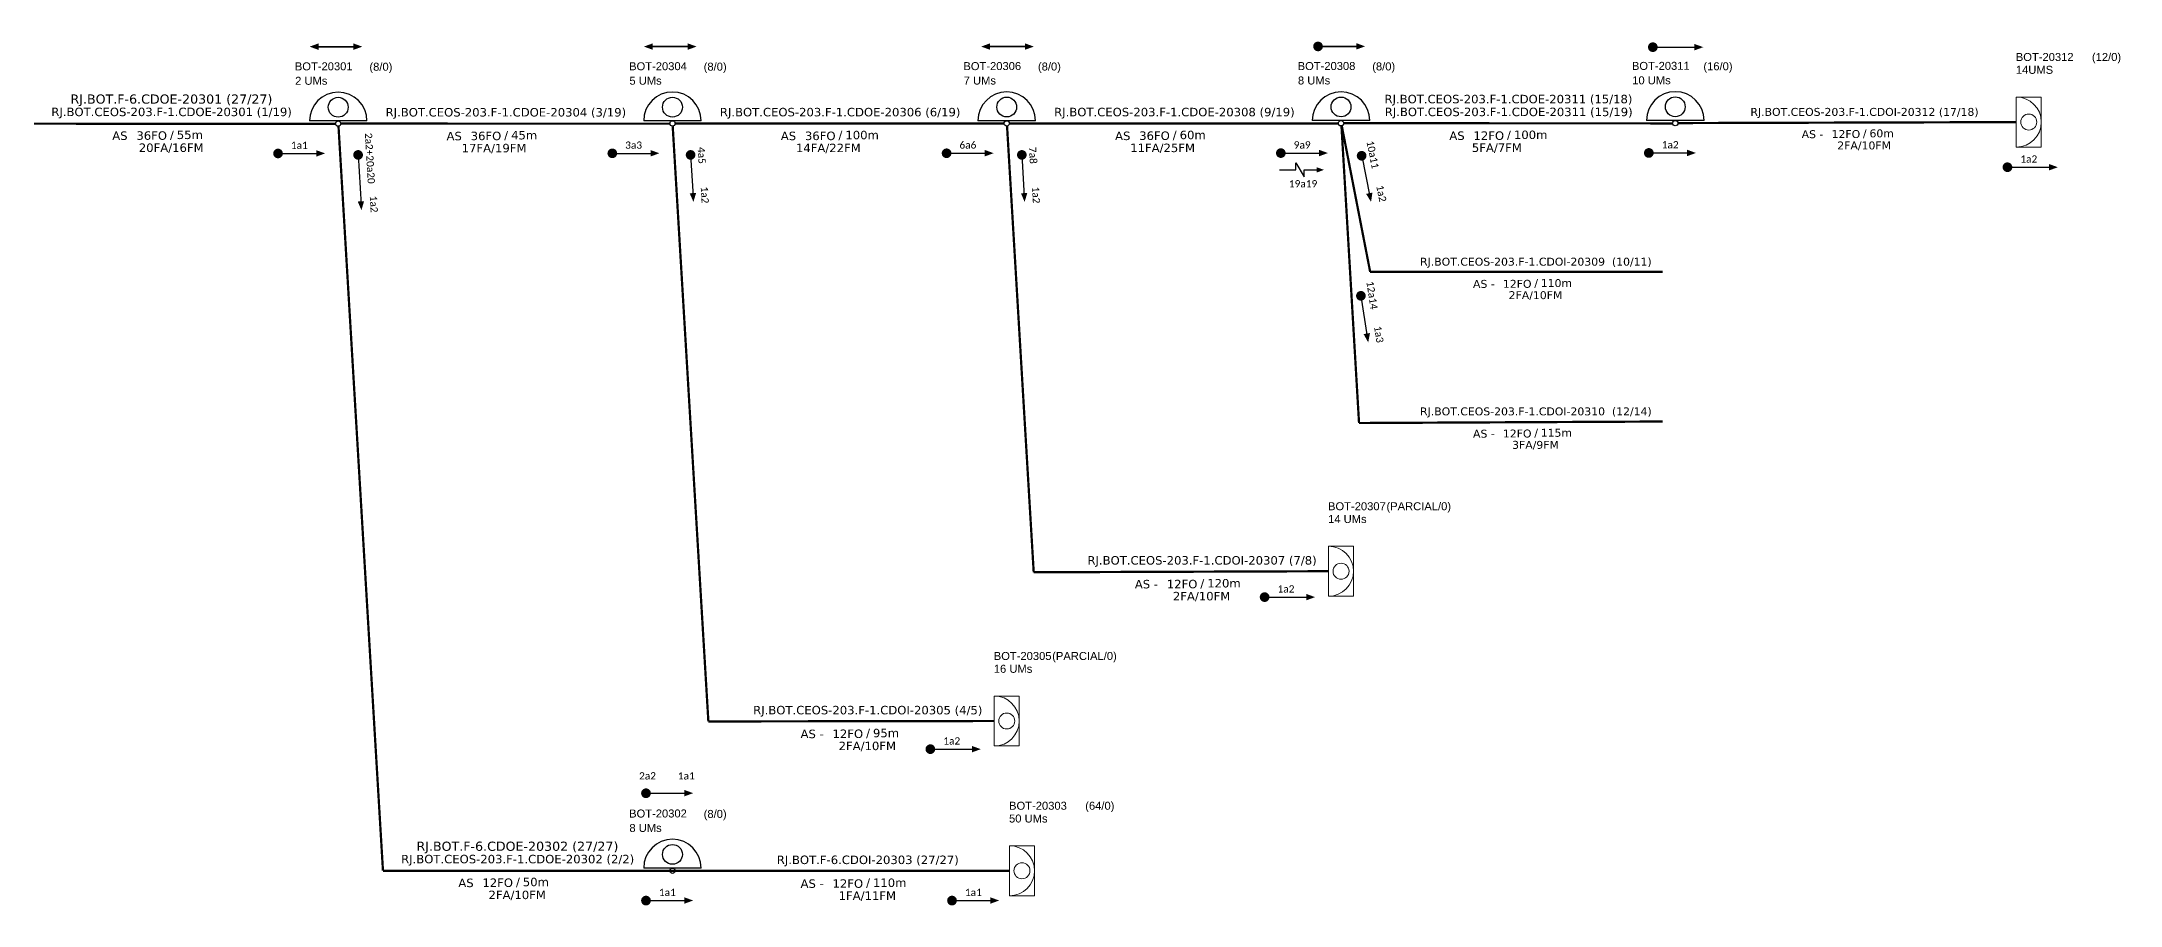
# Model space of a CAD drawing. Header units: metres. Extents: x -414 to 427, y -199 to 395.
# Drawn here: x -90.9 to 185.8, y -16.7 to 98.4 of the extents above; entities that cross this region are included whole.
import ezdxf
from ezdxf.enums import TextEntityAlignment as Align

# ---------------------------------------------------------------- set-up
doc = ezdxf.new("R2010")
doc.units = ezdxf.units.M
for name, color, linetype, lineweight in [("20.0-LEGENDA DOS CDO'S", 1, 'Continuous', 0), ('20.1-CDO_INTERIOR', 1, 'Continuous', 0), ('20.2-CDO_POSTE', 1, 'Continuous', 5), ('40.1-ETIQUETAS', 1, 'Continuous', 20)]:
    doc.layers.add(name, color=color, linetype=linetype, lineweight=lineweight)
for name, color, linetype in [('CAP a instalar', 1, 'FENCELINE1'), ('CD a instalar', 1, 'Continuous'), ('SETA', 7, 'Continuous'), ('texto', 7, 'Continuous')]:
    doc.layers.add(name, color=color, linetype=linetype)
doc.styles.add('ARIAL', font='arial.ttf')
doc.styles.add('siredit', font='verdana.ttf')
doc.styles.get("Standard").update_dxf_attribs({"font": 'arial.ttf'})
doc.linetypes.add('FENCELINE1', pattern='A,0.25,-0.1,[133,ltypeshp.shx,S=0.1,R=0,X=-0.1,Y=0],-0.1,1', length=1.45)

# ---------------------------------------------------------------- blocks, each defined once
blk = doc.blocks.new('CDOI_INT')
at = {"layer": '20.1-CDO_INTERIOR', "color": 0, "lineweight": 18}
blk.add_lwpolyline([(4.25, -4.25), (4.25, 4.25), (0, 4.25), (0, -4.25)], close=True, dxfattribs=at)
blk.add_circle((2.12, 0), 1.36, dxfattribs=at)
blk.add_arc((0, 0), 4.25, 270, 90, dxfattribs=at)
at = {"layer": "20.0-LEGENDA DOS CDO'S", "color": 0, "style": 'ARIAL'}
for tag, p in [('CDO_N', (-0.08, 10.38)), ('SPLITER_1', (21.18, 10.38)), ('SAP', (-0.08, 6.23)), ('SURVEY', (-0.08, 8.2)), ('SPLITER_2', (21.19, 8.68)), ('1:XX', (5.94, -2.22)), ('UMS', (5.94, -4.24))]:
    blk.add_attdef(tag, p, '', height=1.36, dxfattribs=at)
blk.add_attdef('FIBRAS_UTILIZADAS', text='', height=1.36, dxfattribs=at).set_placement((15.34, 10.38), align=Align.CENTER)
blk = doc.blocks.new('SETA1')
at = {"const_width": 1.1}
blk.add_lwpolyline([(-5.28, 0, 1), (-4.18, 0, 1)], format="xyb", close=True, dxfattribs=at)
at = {"layer": 'SETA'}
blk.add_lwpolyline([(-4.73, 0), (4.73, 0)], dxfattribs=at)
blk.add_solid([(4.73, 0.73), (6.74, 0), (4.73, -0.73)], dxfattribs=at)
blk = doc.blocks.new('ETIQUETA_RS5F')
at = {"layer": '40.1-ETIQUETAS', "color": 0, "style": 'siredit'}
blk.add_text('/', height=1.5, dxfattribs=at).set_placement((1.58, -1.95), align=Align.MIDDLE_RIGHT)
for tag, p in [('ETIQUETA_R_PRIMARIA', (1.21, 4.1)), ('ETIQUETA_R_SECUNDARIA', (1.21, 2.1)), ('F_ATIVAS/F_MORTAS', (1.14, -4.24))]:
    blk.add_attdef(tag, text='', height=1.5, dxfattribs=at).set_placement(p, align=Align.MIDDLE_CENTER)
for tag, p in [('TIPO_CABO', (-6.58, -2.12)), ('CAP_CABO', (0.4, -2.09))]:
    blk.add_attdef(tag, text='', height=1.5, dxfattribs=at).set_placement(p, align=Align.MIDDLE_RIGHT)
blk.add_attdef('METROS', text='', height=1.5, dxfattribs=at).set_placement((2.14, -1.95), align=Align.MIDDLE_LEFT)
for tag, p in [('FUSÃO_1', (0.85, -8.39)), ('FUSÃO_2', (0.85, -10.6)), ('FUSÃO_3', (0.85, -12.93)), ('FUSÃO_4', (0.85, -15.14)), ('FUSÃO_5', (0.85, -17.16))]:
    blk.add_attdef(tag, text='', height=1.5, dxfattribs=at).set_placement(p, align=Align.CENTER)
blk = doc.blocks.new('CDOE-TEXTO PADRÃO')
at = {"layer": "20.0-LEGENDA DOS CDO'S", "color": 0, "style": 'ARIAL'}
for tag, p in [('CDO_N', (0.49, 7.39)), ('CORDOALHA', (0.5, 4.33)), ('SAP', (0.51, 1.67)), ('SPLITER_1', (0.59, -0.91)), ('SPLITER_2', (0.6, -3.55)), ('(XX-XX_F)S', (0.54, -8.29)), ('(XX-XX_L)S', (0.55, -10.83)), ('UMS', (0.55, -13.15))]:
    blk.add_attdef(tag, p, '', height=1.7, rotation=0.118, dxfattribs=at)
blk.add_attdef('FIBRAS_UTILIZADAS', text='', height=1.7, rotation=0.118, dxfattribs=at).set_placement((19.77, 7.43), align=Align.CENTER)

msp = doc.modelspace()

# ---------------------------------------------------------------- linework, layer by layer
at = {"color": 7}
for p, q in [((-47.6, 87.83), (-55.26, 87.83)), ((-3.1, 87.84), (-10.76, 87.84)), ((41.4, 87.86), (33.74, 87.86)), ((85.91, 87.87), (78.24, 87.87)), ((-3.1, -11.69), (-10.76, -11.69))]:
    msp.add_line(p, q, dxfattribs=at)
at = {"color": 5}
msp.add_line((130.41, 87.89), (122.74, 87.89), dxfattribs=at)
at = {"const_width": 0.644}
for points in [[(78.69, 97.75, 1), (79.33, 97.75, 1)], [(-59.76, 83.49, 1), (-59.12, 83.49, 1)], [(-48.8, 83.62, 1), (-48.76, 82.98, 1)], [(-15.26, 83.51, 1), (-14.62, 83.51, 1)], [(-4.53, 83.62, 1), (-4.5, 82.98, 1)], [(29.24, 83.52, 1), (29.88, 83.52, 1)], [(39.56, 83.62, 1), (39.6, 82.98, 1)], [(73.74, 83.54, 1), (74.38, 83.54, 1)], [(84.75, 83.5, 1), (84.88, 82.87, 1)], [(122.72, 83.56, 1), (123.37, 83.56, 1)], [(84.67, 64.85, 1), (84.77, 64.21, 1)], [(-10.78, -1.72, 1), (-10.13, -1.72, 1)]]:
    msp.add_lwpolyline(points, format="xyb", close=True, dxfattribs=at)
at = {"color": 1}
msp.add_lwpolyline([(76.04, 81.31), (76.04, 82.24), (77.15, 80.38), (77.16, 81.31)], dxfattribs=at)
at = {"color": 7, "const_width": 0.644}
for points in [[(-10.78, -16.02, 1), (-10.13, -16.02, 1)], [(29.96, -16.02, 1), (30.61, -16.02, 1)]]:
    msp.add_lwpolyline(points, format="xyb", close=True, dxfattribs=at)
at = {"color": 7}
for centre, radius in [((-51.43, 89.65), 1.32), ((-6.93, 89.66), 1.32), ((37.57, 89.68), 1.32), ((82.07, 89.69), 1.32), ((-51.43, 87.47), 0.355), ((-6.93, 87.49), 0.355), ((37.57, 87.5), 0.355), ((82.07, 87.52), 0.355), ((-6.93, -9.87), 1.32), ((-6.93, -12.04), 0.355)]:
    msp.add_circle(centre, radius, dxfattribs=at)
at = {"color": 5}
for centre, radius in [((126.57, 89.71), 1.32), ((126.57, 87.53), 0.355)]:
    msp.add_circle(centre, radius, dxfattribs=at)
at = {"color": 7}
for centre in [(-51.43, 87.83), (-6.93, 87.84), (37.57, 87.86), (82.07, 87.87), (-6.93, -11.69)]:
    msp.add_arc(centre, 3.83, 0, 180, dxfattribs=at)
at = {"color": 5}
msp.add_arc((126.57, 87.89), 3.83, 0, 180, dxfattribs=at)
at = {"layer": 'CAP a instalar', "color": 7, "linetype": 'FENCELINE1', "ltscale": 5, "const_width": 0.301}
for points in [[(-92.52, 87.46), (-51.78, 87.44)], [(-51.39, 87.12), (-45.47, -12.04)], [(-51.07, 87.47), (-7.28, 87.46)], [(-6.57, 87.49), (37.22, 87.47)], [(37.93, 87.5), (81.72, 87.49)], [(82.43, 87.52), (126.22, 87.5)], [(37.94, -12.04), (-45.47, -12.04)]]:
    msp.add_lwpolyline(points, dxfattribs=at)
at = {"layer": 'CD a instalar', "color": 8, "linetype": 'FENCELINE1', "ltscale": 5, "const_width": 0.301}
for points in [[(-6.9, 87.13), (-2.15, 7.84)], [(37.61, 87.15), (41.16, 27.71)], [(82.13, 87.17), (84.47, 47.59)], [(82.17, 87.18), (85.95, 67.73)], [(124.91, 67.73), (85.95, 67.73)], [(124.91, 47.79), (84.47, 47.59)], [(80.41, 27.85), (41.16, 27.71)], [(35.91, 7.9), (-2.15, 7.84)]]:
    msp.add_lwpolyline(points, dxfattribs=at)
at = {"layer": 'CD a instalar', "color": 1, "linetype": 'FENCELINE1', "ltscale": 5, "const_width": 0.301}
msp.add_lwpolyline([(126.93, 87.54), (171.97, 87.67)], dxfattribs=at)
at = {"layer": 'SETA'}
for points in [[(-54.49, 97.71), (-48.95, 97.71)], [(-48.95, 97.71), (-54.49, 97.71)], [(-9.99, 97.72), (-4.45, 97.72)], [(-4.45, 97.72), (-9.99, 97.72)], [(34.91, 97.72), (40.44, 97.72)], [(40.44, 97.72), (34.91, 97.72)], [(79.01, 97.75), (84.55, 97.75)], [(84.55, 97.75), (79.01, 97.75)], [(79.01, 97.75), (84.55, 97.75)], [(-59.44, 83.49), (-53.9, 83.49)], [(-48.78, 83.3), (-48.39, 76.67)], [(-14.94, 83.51), (-9.4, 83.51)], [(-4.51, 83.3), (-4.19, 77.77)], [(29.56, 83.52), (35.1, 83.52)], [(39.58, 83.3), (39.9, 77.77)], [(74.06, 83.54), (79.6, 83.54)], [(84.82, 83.19), (85.91, 77.76)], [(123.05, 83.56), (128.58, 83.56)], [(84.72, 64.53), (85.57, 59.06)], [(-10.46, -1.72), (-4.92, -1.72)]]:
    msp.add_lwpolyline(points, dxfattribs=at)
at = {"layer": 'SETA', "color": 1}
for points in [[(73.86, 81.31), (76.04, 81.31)], [(77.16, 81.31), (78.83, 81.31)]]:
    msp.add_lwpolyline(points, dxfattribs=at)
at = {"layer": 'SETA', "color": 7}
for points in [[(-10.46, -16.02), (-4.92, -16.02)], [(30.29, -16.02), (35.82, -16.02)]]:
    msp.add_lwpolyline(points, dxfattribs=at)
at = {"layer": 'SETA'}
for points in [[(-54.05, 98.15), (-55.23, 97.72), (-54.05, 97.29)], [(-49.4, 98.15), (-48.22, 97.72), (-49.4, 97.29)], [(-9.55, 98.16), (-10.73, 97.73), (-9.55, 97.3)], [(-4.9, 98.16), (-3.72, 97.73), (-4.9, 97.3)], [(35.35, 98.16), (34.17, 97.73), (35.35, 97.3)], [(40, 98.16), (41.18, 97.73), (40, 97.3)], [(84.1, 98.19), (85.28, 97.76), (84.1, 97.33)], [(84.1, 98.19), (85.28, 97.76), (84.1, 97.33)], [(-54.35, 83.93), (-53.17, 83.5), (-54.35, 83.07)], [(-9.85, 83.95), (-8.67, 83.52), (-9.85, 83.09)], [(34.65, 83.96), (35.83, 83.53), (34.65, 83.1)], [(79.15, 83.98), (80.33, 83.55), (79.15, 83.12)], [(128.14, 83.99), (129.32, 83.56), (128.14, 83.13)], [(-3.78, 78.24), (-4.14, 77.04), (-4.64, 78.19)], [(40.31, 78.24), (39.95, 77.04), (39.46, 78.19)], [(86.25, 78.28), (86.07, 77.04), (85.41, 78.11)], [(-47.98, 77.14), (-48.34, 75.94), (-48.83, 77.09)], [(85.93, 59.57), (85.69, 58.33), (85.08, 59.43)], [(-5.36, -1.28), (-4.18, -1.71), (-5.36, -2.14)]]:
    msp.add_solid(points, dxfattribs=at)
at = {"layer": 'SETA', "color": 1}
msp.add_solid([(78.83, 81.66), (79.8, 81.31), (78.83, 80.95)], dxfattribs=at)
at = {"layer": 'SETA', "color": 7}
for points in [[(-5.36, -15.58), (-4.18, -16.01), (-5.36, -16.44)], [(35.38, -15.58), (36.56, -16.01), (35.38, -16.44)]]:
    msp.add_solid(points, dxfattribs=at)

# ---------------------------------------------------------------- block references
at = {"layer": '20.2-CDO_POSTE', "color": 7}
ref = msp.add_blockref('CDOE-TEXTO PADRÃO', (-52.63, 87.43), dxfattribs=dict(at, xscale=0.6261662898430826, yscale=0.6261662898430826, zscale=0.6261662898430826))
ref.add_attrib('CDO_N', 'BOT-20301', (-57.2, 94.56), dxfattribs={"layer": "20.0-LEGENDA DOS CDO'S", "color": 0, "height": 1.064, "rotation": 0.118, "style": 'ARIAL'})
ref.add_attrib('CORDOALHA', '2 UMs', (-57.16, 92.64), dxfattribs={"layer": '20.1-CDO_INTERIOR', "color": 0, "height": 1.064, "rotation": 0.118, "style": 'ARIAL'})
ref.add_attrib('FIBRAS_UTILIZADAS', '       (8/0)', dxfattribs={"layer": "20.0-LEGENDA DOS CDO'S", "color": 0, "height": 1.0644, "rotation": 0.118, "style": 'ARIAL'}).set_placement((-47.19, 94.51), align=Align.CENTER)
ref = msp.add_blockref('CDOE-TEXTO PADRÃO', (-8.13, 87.44), dxfattribs=dict(at, xscale=0.6261662898430826, yscale=0.6261662898430826, zscale=0.6261662898430826))
ref.add_attrib('CDO_N', 'BOT-20304', (-12.7, 94.57), dxfattribs={"layer": "20.0-LEGENDA DOS CDO'S", "color": 0, "height": 1.064, "rotation": 0.118, "style": 'ARIAL'})
ref.add_attrib('CORDOALHA', '5 UMs', (-12.66, 92.65), dxfattribs={"layer": '20.1-CDO_INTERIOR', "color": 0, "height": 1.064, "rotation": 0.118, "style": 'ARIAL'})
ref.add_attrib('FIBRAS_UTILIZADAS', '       (8/0)', dxfattribs={"layer": "20.0-LEGENDA DOS CDO'S", "color": 0, "height": 1.0644, "rotation": 0.118, "style": 'ARIAL'}).set_placement((-2.69, 94.52), align=Align.CENTER)
ref = msp.add_blockref('CDOE-TEXTO PADRÃO', (36.37, 87.46), dxfattribs=dict(at, xscale=0.6261662898430826, yscale=0.6261662898430826, zscale=0.6261662898430826))
ref.add_attrib('CDO_N', 'BOT-20306', (31.8, 94.59), dxfattribs={"layer": "20.0-LEGENDA DOS CDO'S", "color": 0, "height": 1.064, "rotation": 0.118, "style": 'ARIAL'})
ref.add_attrib('CORDOALHA', '7 UMs', (31.84, 92.67), dxfattribs={"layer": '20.1-CDO_INTERIOR', "color": 0, "height": 1.064, "rotation": 0.118, "style": 'ARIAL'})
ref.add_attrib('FIBRAS_UTILIZADAS', '       (8/0)', dxfattribs={"layer": "20.0-LEGENDA DOS CDO'S", "color": 0, "height": 1.0644, "rotation": 0.118, "style": 'ARIAL'}).set_placement((41.81, 94.54), align=Align.CENTER)
ref = msp.add_blockref('CDOE-TEXTO PADRÃO', (80.87, 87.48), dxfattribs=dict(at, xscale=0.6261662898430826, yscale=0.6261662898430826, zscale=0.6261662898430826))
ref.add_attrib('CDO_N', 'BOT-20308', (76.3, 94.6), dxfattribs={"layer": "20.0-LEGENDA DOS CDO'S", "color": 0, "height": 1.064, "rotation": 0.118, "style": 'ARIAL'})
ref.add_attrib('CORDOALHA', '8 UMs', (76.34, 92.68), dxfattribs={"layer": '20.1-CDO_INTERIOR', "color": 0, "height": 1.064, "rotation": 0.118, "style": 'ARIAL'})
ref.add_attrib('FIBRAS_UTILIZADAS', '       (8/0)', dxfattribs={"layer": "20.0-LEGENDA DOS CDO'S", "color": 0, "height": 1.0644, "rotation": 0.118, "style": 'ARIAL'}).set_placement((86.31, 94.55), align=Align.CENTER)
at = {"layer": '20.2-CDO_POSTE', "color": 5}
ref = msp.add_blockref('CDOE-TEXTO PADRÃO', (125.37, 87.49), dxfattribs=dict(at, xscale=0.6261662898430826, yscale=0.6261662898430826, zscale=0.6261662898430826))
ref.add_attrib('CDO_N', 'BOT-20311', (120.8, 94.62), dxfattribs={"layer": "20.0-LEGENDA DOS CDO'S", "color": 0, "height": 1.064, "rotation": 0.118, "style": 'ARIAL'})
ref.add_attrib('CORDOALHA', '10 UMs', (120.84, 92.7), dxfattribs={"layer": '20.1-CDO_INTERIOR', "color": 0, "height": 1.064, "rotation": 0.118, "style": 'ARIAL'})
ref.add_attrib('FIBRAS_UTILIZADAS', '       (16/0)', dxfattribs={"layer": "20.0-LEGENDA DOS CDO'S", "color": 0, "height": 1.0644, "rotation": 0.118, "style": 'ARIAL'}).set_placement((130.81, 94.57), align=Align.CENTER)
at = {"layer": '20.2-CDO_POSTE', "color": 7}
ref = msp.add_blockref('CDOE-TEXTO PADRÃO', (-8.13, -12.09), dxfattribs=dict(at, xscale=0.6261662898430826, yscale=0.6261662898430826, zscale=0.6261662898430826))
ref.add_attrib('CDO_N', 'BOT-20302', (-12.7, -4.96), dxfattribs={"layer": "20.0-LEGENDA DOS CDO'S", "color": 0, "height": 1.064, "rotation": 0.118, "style": 'ARIAL'})
ref.add_attrib('CORDOALHA', '8 UMs', (-12.66, -6.88), dxfattribs={"layer": '20.1-CDO_INTERIOR', "color": 0, "height": 1.064, "rotation": 0.118, "style": 'ARIAL'})
ref.add_attrib('FIBRAS_UTILIZADAS', '       (8/0)', dxfattribs={"layer": "20.0-LEGENDA DOS CDO'S", "color": 0, "height": 1.0644, "rotation": 0.118, "style": 'ARIAL'}).set_placement((-2.69, -5.01), align=Align.CENTER)
at = {"layer": '40.1-ETIQUETAS', "color": 1}
ref = msp.add_blockref('CDOI_INT', (171.97, 87.68), dxfattribs=dict(at, xscale=0.7829760089212379, yscale=0.7829760089212379, zscale=0.7829760089212379))
ref.add_attrib('CDO_N', 'BOT-20312', (171.9, 95.81), dxfattribs={"layer": "20.0-LEGENDA DOS CDO'S", "color": 0, "height": 1.065, "style": 'ARIAL'})
ref.add_attrib('FIBRAS_UTILIZADAS', '(12/0)', dxfattribs={"layer": "20.0-LEGENDA DOS CDO'S", "color": 0, "height": 1.065, "style": 'ARIAL'}).set_placement((183.98, 95.81), align=Align.CENTER)
ref.add_attrib('SURVEY', '14UMS', (171.91, 94.1), dxfattribs={"layer": "20.0-LEGENDA DOS CDO'S", "color": 0, "height": 1.065, "style": 'ARIAL'})
at = {"layer": '40.1-ETIQUETAS', "color": 7}
ref = msp.add_blockref('ETIQUETA_RS5F', (-74.49, 87.45), dxfattribs=dict(at, xscale=0.7513761200000003, yscale=0.7513761200000003, zscale=0.7513761200000003))
ref.add_attrib('ETIQUETA_R_PRIMARIA', 'RJ.BOT.F-6.CDOE-20301 (27/27)', dxfattribs={"color": 0, "height": 1.2239, "style": 'siredit'}).set_placement((-73.63, 90.74), align=Align.MIDDLE_CENTER)
ref.add_attrib('ETIQUETA_R_SECUNDARIA', 'RJ.BOT.CEOS-203.F-1.CDOE-20301 (1/19)', dxfattribs={"color": 0, "height": 1.1271, "style": 'siredit'}).set_placement((-73.61, 89.03), align=Align.MIDDLE_CENTER)
ref.add_attrib('TIPO_CABO', 'AS', dxfattribs={"color": 0, "height": 1.127, "style": 'siredit'}).set_placement((-79.47, 85.86), align=Align.MIDDLE_RIGHT)
ref.add_attrib('CAP_CABO', '36FO', dxfattribs={"color": 0, "height": 1.127, "style": 'siredit'}).set_placement((-74.22, 85.88), align=Align.MIDDLE_RIGHT)
ref.add_attrib('METROS', '55m', dxfattribs={"color": 0, "height": 1.127, "style": 'siredit'}).set_placement((-72.91, 85.98), align=Align.MIDDLE_LEFT)
ref.add_attrib('F_ATIVAS/F_MORTAS', '20FA/16FM', dxfattribs={"color": 0, "height": 1.127, "style": 'siredit'}).set_placement((-73.66, 84.26), align=Align.MIDDLE_CENTER)
ref = msp.add_blockref('ETIQUETA_RS5F', (103.5, 87.45), dxfattribs=dict(at, xscale=0.7513995359362068, yscale=0.7513995359362068, zscale=0.7513995359362068))
ref.add_attrib('ETIQUETA_R_PRIMARIA', 'RJ.BOT.CEOS-203.F-1.CDOE-20311 (15/18)', dxfattribs={"color": 0, "height": 1.1271, "style": 'siredit'}).set_placement((104.36, 90.74), align=Align.MIDDLE_CENTER)
ref.add_attrib('ETIQUETA_R_SECUNDARIA', 'RJ.BOT.CEOS-203.F-1.CDOE-20311 (15/19)', dxfattribs={"color": 3, "height": 1.1271, "style": 'siredit'}).set_placement((104.39, 89.03), align=Align.MIDDLE_CENTER)
ref.add_attrib('TIPO_CABO', 'AS', dxfattribs={"color": 0, "height": 1.127, "style": 'siredit'}).set_placement((98.53, 85.86), align=Align.MIDDLE_RIGHT)
ref.add_attrib('CAP_CABO', '12FO', dxfattribs={"color": 0, "height": 1.127, "style": 'siredit'}).set_placement((103.78, 85.87), align=Align.MIDDLE_RIGHT)
ref.add_attrib('METROS', '100m', dxfattribs={"color": 0, "height": 1.127, "style": 'siredit'}).set_placement((105.09, 85.98), align=Align.MIDDLE_LEFT)
ref.add_attrib('F_ATIVAS/F_MORTAS', '5FA/7FM', dxfattribs={"color": 0, "height": 1.127, "style": 'siredit'}).set_placement((102.82, 84.26), align=Align.MIDDLE_CENTER)
ref = msp.add_blockref('ETIQUETA_RS5F', (-30, 87.4), dxfattribs=dict(at, xscale=0.7513995359362068, yscale=0.7513995359362068, zscale=0.7513995359362068))
ref.add_attrib('ETIQUETA_R_SECUNDARIA', 'RJ.BOT.CEOS-203.F-1.CDOE-20304 (3/19)', dxfattribs={"color": 0, "height": 1.1271, "style": 'siredit'}).set_placement((-29.11, 88.98), align=Align.MIDDLE_CENTER)
ref.add_attrib('TIPO_CABO', 'AS', dxfattribs={"color": 0, "height": 1.127, "style": 'siredit'}).set_placement((-34.97, 85.81), align=Align.MIDDLE_RIGHT)
ref.add_attrib('CAP_CABO', '36FO', dxfattribs={"color": 0, "height": 1.127, "style": 'siredit'}).set_placement((-29.72, 85.83), align=Align.MIDDLE_RIGHT)
ref.add_attrib('METROS', '45m', dxfattribs={"color": 0, "height": 1.127, "style": 'siredit'}).set_placement((-28.41, 85.93), align=Align.MIDDLE_LEFT)
ref.add_attrib('F_ATIVAS/F_MORTAS', '17FA/19FM', dxfattribs={"color": 0, "height": 1.127, "style": 'siredit'}).set_placement((-30.68, 84.21), align=Align.MIDDLE_CENTER)
ref = msp.add_blockref('ETIQUETA_RS5F', (14.5, 87.42), dxfattribs=dict(at, xscale=0.7513995359362068, yscale=0.7513995359362068, zscale=0.7513995359362068))
ref.add_attrib('ETIQUETA_R_SECUNDARIA', 'RJ.BOT.CEOS-203.F-1.CDOE-20306 (6/19)', dxfattribs={"color": 0, "height": 1.1271, "style": 'siredit'}).set_placement((15.39, 89), align=Align.MIDDLE_CENTER)
ref.add_attrib('TIPO_CABO', 'AS', dxfattribs={"color": 0, "height": 1.127, "style": 'siredit'}).set_placement((9.53, 85.83), align=Align.MIDDLE_RIGHT)
ref.add_attrib('CAP_CABO', '36FO', dxfattribs={"color": 0, "height": 1.127, "style": 'siredit'}).set_placement((14.78, 85.84), align=Align.MIDDLE_RIGHT)
ref.add_attrib('METROS', '100m', dxfattribs={"color": 0, "height": 1.127, "style": 'siredit'}).set_placement((16.09, 85.95), align=Align.MIDDLE_LEFT)
ref.add_attrib('F_ATIVAS/F_MORTAS', '14FA/22FM', dxfattribs={"color": 0, "height": 1.127, "style": 'siredit'}).set_placement((13.82, 84.23), align=Align.MIDDLE_CENTER)
ref = msp.add_blockref('ETIQUETA_RS5F', (59, 87.43), dxfattribs=dict(at, xscale=0.7513995359362068, yscale=0.7513995359362068, zscale=0.7513995359362068))
ref.add_attrib('ETIQUETA_R_SECUNDARIA', 'RJ.BOT.CEOS-203.F-1.CDOE-20308 (9/19)', dxfattribs={"color": 0, "height": 1.1271, "style": 'siredit'}).set_placement((59.89, 89.01), align=Align.MIDDLE_CENTER)
ref.add_attrib('TIPO_CABO', 'AS', dxfattribs={"color": 0, "height": 1.127, "style": 'siredit'}).set_placement((54.03, 85.84), align=Align.MIDDLE_RIGHT)
ref.add_attrib('CAP_CABO', '36FO', dxfattribs={"color": 0, "height": 1.127, "style": 'siredit'}).set_placement((59.28, 85.86), align=Align.MIDDLE_RIGHT)
ref.add_attrib('METROS', '60m', dxfattribs={"color": 0, "height": 1.127, "style": 'siredit'}).set_placement((60.59, 85.96), align=Align.MIDDLE_LEFT)
ref.add_attrib('F_ATIVAS/F_MORTAS', '11FA/25FM', dxfattribs={"color": 0, "height": 1.127, "style": 'siredit'}).set_placement((58.32, 84.24), align=Align.MIDDLE_CENTER)
at = {"layer": '40.1-ETIQUETAS', "color": 8}
ref = msp.add_blockref('CDOI_INT', (80.41, 27.85), dxfattribs=dict(at, xscale=0.7829760089212379, yscale=0.7829760089212379, zscale=0.7829760089212379))
ref.add_attrib('CDO_N', 'BOT-20307', (80.34, 35.97), dxfattribs={"layer": "20.0-LEGENDA DOS CDO'S", "color": 0, "height": 1.065, "style": 'ARIAL'})
ref.add_attrib('FIBRAS_UTILIZADAS', '(PARCIAL/0)', dxfattribs={"layer": "20.0-LEGENDA DOS CDO'S", "color": 0, "height": 1.0651, "style": 'ARIAL'}).set_placement((92.42, 35.97), align=Align.CENTER)
ref.add_attrib('SURVEY', '14 UMs', (80.35, 34.27), dxfattribs={"layer": "20.0-LEGENDA DOS CDO'S", "color": 0, "height": 1.065, "style": 'ARIAL'})
ref = msp.add_blockref('CDOI_INT', (35.91, 7.9), dxfattribs=dict(at, xscale=0.7829760089212379, yscale=0.7829760089212379, zscale=0.7829760089212379))
ref.add_attrib('CDO_N', 'BOT-20305', (35.84, 16.03), dxfattribs={"layer": "20.0-LEGENDA DOS CDO'S", "color": 0, "height": 1.065, "style": 'ARIAL'})
ref.add_attrib('FIBRAS_UTILIZADAS', '(PARCIAL/0)', dxfattribs={"layer": "20.0-LEGENDA DOS CDO'S", "color": 0, "height": 1.0651, "style": 'ARIAL'}).set_placement((47.92, 16.03), align=Align.CENTER)
ref.add_attrib('SURVEY', '16 UMs', (35.85, 14.32), dxfattribs={"layer": "20.0-LEGENDA DOS CDO'S", "color": 0, "height": 1.065, "style": 'ARIAL'})
at = {"layer": '40.1-ETIQUETAS', "color": 7}
ref = msp.add_blockref('ETIQUETA_RS5F', (-28.43, -12.07), dxfattribs=dict(at, xscale=0.7513761200000003, yscale=0.7513761200000003, zscale=0.7513761200000003))
ref.add_attrib('ETIQUETA_R_PRIMARIA', 'RJ.BOT.F-6.CDOE-20302 (27/27)', dxfattribs={"color": 0, "height": 1.2239, "style": 'siredit'}).set_placement((-27.57, -8.78), align=Align.MIDDLE_CENTER)
ref.add_attrib('ETIQUETA_R_SECUNDARIA', 'RJ.BOT.CEOS-203.F-1.CDOE-20302 (2/2)', dxfattribs={"color": 0, "height": 1.1271, "style": 'siredit'}).set_placement((-27.54, -10.49), align=Align.MIDDLE_CENTER)
ref.add_attrib('TIPO_CABO', 'AS', dxfattribs={"color": 0, "height": 1.127, "style": 'siredit'}).set_placement((-33.4, -13.66), align=Align.MIDDLE_RIGHT)
ref.add_attrib('CAP_CABO', '12FO', dxfattribs={"color": 0, "height": 1.127, "style": 'siredit'}).set_placement((-28.16, -13.64), align=Align.MIDDLE_RIGHT)
ref.add_attrib('METROS', '50m', dxfattribs={"color": 0, "height": 1.127, "style": 'siredit'}).set_placement((-26.85, -13.54), align=Align.MIDDLE_LEFT)
ref.add_attrib('F_ATIVAS/F_MORTAS', '2FA/10FM', dxfattribs={"color": 0, "height": 1.127, "style": 'siredit'}).set_placement((-27.6, -15.26), align=Align.MIDDLE_CENTER)
at = {"layer": 'CAP a instalar', "color": 7, "linetype": 'FENCELINE1', "ltscale": 5}
ref = msp.add_blockref('CDOI_INT', (37.94, -12.04), dxfattribs=dict(at, xscale=0.7829760089212379, yscale=0.7829760089212379, zscale=0.7829760089212379))
ref.add_attrib('CDO_N', 'BOT-20303', (37.88, -3.92), dxfattribs={"layer": "20.0-LEGENDA DOS CDO'S", "color": 0, "height": 1.065, "style": 'ARIAL'})
ref.add_attrib('FIBRAS_UTILIZADAS', '(64/0)', dxfattribs={"layer": "20.0-LEGENDA DOS CDO'S", "color": 0, "height": 1.065, "style": 'ARIAL'}).set_placement((49.96, -3.92), align=Align.CENTER)
ref.add_attrib('SURVEY', '50 UMs', (37.88, -5.62), dxfattribs={"layer": "20.0-LEGENDA DOS CDO'S", "color": 0, "height": 1.065, "style": 'ARIAL'})
at = {"layer": 'CD a instalar', "color": 1}
ref = msp.add_blockref('ETIQUETA_RS5F', (150.93, 87.55), dxfattribs=dict(at, xscale=0.7027680000000001, yscale=0.7027680000000001, zscale=0.7027680000000001))
ref.add_attrib('ETIQUETA_R_SECUNDARIA', 'RJ.BOT.CEOS-203.F-1.CDOI-20312 (17/18)', dxfattribs={"layer": '40.1-ETIQUETAS', "color": 0, "height": 1.0542, "style": 'siredit'}).set_placement((151.76, 89.03), align=Align.MIDDLE_CENTER)
ref.add_attrib('TIPO_CABO', 'AS -', dxfattribs={"layer": '40.1-ETIQUETAS', "color": 0, "height": 1.054, "style": 'siredit'}).set_placement((146.28, 86.06), align=Align.MIDDLE_RIGHT)
ref.add_attrib('CAP_CABO', '12FO', dxfattribs={"layer": '40.1-ETIQUETAS', "color": 0, "height": 1.054, "style": 'siredit'}).set_placement((151.19, 86.08), align=Align.MIDDLE_RIGHT)
ref.add_attrib('METROS', '60m', dxfattribs={"layer": '40.1-ETIQUETAS', "color": 0, "height": 1.054, "style": 'siredit'}).set_placement((152.42, 86.17), align=Align.MIDDLE_LEFT)
ref.add_attrib('F_ATIVAS/F_MORTAS', '2FA/10FM', dxfattribs={"layer": '40.1-ETIQUETAS', "color": 0, "height": 1.054, "style": 'siredit'}).set_placement((151.71, 84.56), align=Align.MIDDLE_CENTER)
at = {"layer": 'CD a instalar', "color": 8}
ref = msp.add_blockref('ETIQUETA_RS5F', (107.18, 67.6), dxfattribs=dict(at, xscale=0.7027680000000001, yscale=0.7027680000000001, zscale=0.7027680000000001))
ref.add_attrib('ETIQUETA_R_SECUNDARIA', 'RJ.BOT.CEOS-203.F-1.CDOI-20309  (10/11)', dxfattribs={"layer": '40.1-ETIQUETAS', "color": 0, "height": 1.0542, "style": 'siredit'}).set_placement((108.01, 69.08), align=Align.MIDDLE_CENTER)
ref.add_attrib('TIPO_CABO', 'AS -', dxfattribs={"layer": '40.1-ETIQUETAS', "color": 0, "height": 1.054, "style": 'siredit'}).set_placement((102.53, 66.12), align=Align.MIDDLE_RIGHT)
ref.add_attrib('CAP_CABO', '12FO', dxfattribs={"layer": '40.1-ETIQUETAS', "color": 0, "height": 1.054, "style": 'siredit'}).set_placement((107.43, 66.13), align=Align.MIDDLE_RIGHT)
ref.add_attrib('METROS', '110m', dxfattribs={"layer": '40.1-ETIQUETAS', "color": 0, "height": 1.054, "style": 'siredit'}).set_placement((108.66, 66.23), align=Align.MIDDLE_LEFT)
ref.add_attrib('F_ATIVAS/F_MORTAS', '2FA/10FM', dxfattribs={"layer": '40.1-ETIQUETAS', "color": 0, "height": 1.054, "style": 'siredit'}).set_placement((107.96, 64.62), align=Align.MIDDLE_CENTER)
ref = msp.add_blockref('ETIQUETA_RS5F', (107.18, 47.66), dxfattribs=dict(at, xscale=0.7027680000000001, yscale=0.7027680000000001, zscale=0.7027680000000001))
ref.add_attrib('ETIQUETA_R_SECUNDARIA', 'RJ.BOT.CEOS-203.F-1.CDOI-20310  (12/14)', dxfattribs={"layer": '40.1-ETIQUETAS', "color": 0, "height": 1.0542, "style": 'siredit'}).set_placement((108.01, 49.14), align=Align.MIDDLE_CENTER)
ref.add_attrib('TIPO_CABO', 'AS -', dxfattribs={"layer": '40.1-ETIQUETAS', "color": 0, "height": 1.054, "style": 'siredit'}).set_placement((102.53, 46.17), align=Align.MIDDLE_RIGHT)
ref.add_attrib('CAP_CABO', '12FO', dxfattribs={"layer": '40.1-ETIQUETAS', "color": 0, "height": 1.054, "style": 'siredit'}).set_placement((107.43, 46.19), align=Align.MIDDLE_RIGHT)
ref.add_attrib('METROS', '115m', dxfattribs={"layer": '40.1-ETIQUETAS', "color": 0, "height": 1.054, "style": 'siredit'}).set_placement((108.66, 46.29), align=Align.MIDDLE_LEFT)
ref.add_attrib('F_ATIVAS/F_MORTAS', '3FA/9FM', dxfattribs={"layer": '40.1-ETIQUETAS', "color": 0, "height": 1.054, "style": 'siredit'}).set_placement((107.96, 44.68), align=Align.MIDDLE_CENTER)
ref = msp.add_blockref('ETIQUETA_RS5F', (62.68, 27.71), dxfattribs=dict(at, xscale=0.7513995319006564, yscale=0.7513995319006564, zscale=0.7513995319006564))
ref.add_attrib('ETIQUETA_R_SECUNDARIA', 'RJ.BOT.CEOS-203.F-1.CDOI-20307 (7/8)', dxfattribs={"layer": '40.1-ETIQUETAS', "color": 0, "height": 1.1271, "style": 'siredit'}).set_placement((63.57, 29.3), align=Align.MIDDLE_CENTER)
ref.add_attrib('TIPO_CABO', 'AS -', dxfattribs={"layer": '40.1-ETIQUETAS', "color": 0, "height": 1.127, "style": 'siredit'}).set_placement((57.71, 26.13), align=Align.MIDDLE_RIGHT)
ref.add_attrib('CAP_CABO', '12FO', dxfattribs={"layer": '40.1-ETIQUETAS', "color": 0, "height": 1.127, "style": 'siredit'}).set_placement((62.95, 26.14), align=Align.MIDDLE_RIGHT)
ref.add_attrib('METROS', '120m', dxfattribs={"layer": '40.1-ETIQUETAS', "color": 0, "height": 1.127, "style": 'siredit'}).set_placement((64.26, 26.25), align=Align.MIDDLE_LEFT)
ref.add_attrib('F_ATIVAS/F_MORTAS', '2FA/10FM', dxfattribs={"layer": '40.1-ETIQUETAS', "color": 0, "height": 1.127, "style": 'siredit'}).set_placement((63.51, 24.53), align=Align.MIDDLE_CENTER)
ref = msp.add_blockref('ETIQUETA_RS5F', (18.18, 7.77), dxfattribs=dict(at, xscale=0.7513995319006564, yscale=0.7513995319006564, zscale=0.7513995319006564))
ref.add_attrib('ETIQUETA_R_SECUNDARIA', 'RJ.BOT.CEOS-203.F-1.CDOI-20305 (4/5)', dxfattribs={"layer": '40.1-ETIQUETAS', "color": 0, "height": 1.1271, "style": 'siredit'}).set_placement((19.07, 9.35), align=Align.MIDDLE_CENTER)
ref.add_attrib('TIPO_CABO', 'AS -', dxfattribs={"layer": '40.1-ETIQUETAS', "color": 0, "height": 1.127, "style": 'siredit'}).set_placement((13.21, 6.18), align=Align.MIDDLE_RIGHT)
ref.add_attrib('CAP_CABO', '12FO', dxfattribs={"layer": '40.1-ETIQUETAS', "color": 0, "height": 1.127, "style": 'siredit'}).set_placement((18.45, 6.2), align=Align.MIDDLE_RIGHT)
ref.add_attrib('METROS', '95m', dxfattribs={"layer": '40.1-ETIQUETAS', "color": 0, "height": 1.127, "style": 'siredit'}).set_placement((19.76, 6.3), align=Align.MIDDLE_LEFT)
ref.add_attrib('F_ATIVAS/F_MORTAS', '2FA/10FM', dxfattribs={"layer": '40.1-ETIQUETAS', "color": 0, "height": 1.127, "style": 'siredit'}).set_placement((19.01, 4.58), align=Align.MIDDLE_CENTER)
at = {"layer": 'CD a instalar', "color": 7}
ref = msp.add_blockref('ETIQUETA_RS5F', (18.18, -12.17), dxfattribs=dict(at, xscale=0.7513995319006564, yscale=0.7513995319006564, zscale=0.7513995319006564))
ref.add_attrib('ETIQUETA_R_SECUNDARIA', 'RJ.BOT.F-6.CDOI-20303 (27/27)', dxfattribs={"layer": '40.1-ETIQUETAS', "color": 0, "height": 1.1271, "style": 'siredit'}).set_placement((19.07, -10.59), align=Align.MIDDLE_CENTER)
ref.add_attrib('TIPO_CABO', 'AS -', dxfattribs={"layer": '40.1-ETIQUETAS', "color": 0, "height": 1.127, "style": 'siredit'}).set_placement((13.21, -13.76), align=Align.MIDDLE_RIGHT)
ref.add_attrib('CAP_CABO', '12FO', dxfattribs={"layer": '40.1-ETIQUETAS', "color": 0, "height": 1.127, "style": 'siredit'}).set_placement((18.45, -13.75), align=Align.MIDDLE_RIGHT)
ref.add_attrib('METROS', '110m', dxfattribs={"layer": '40.1-ETIQUETAS', "color": 0, "height": 1.127, "style": 'siredit'}).set_placement((19.76, -13.64), align=Align.MIDDLE_LEFT)
ref.add_attrib('F_ATIVAS/F_MORTAS', '1FA/11FM', dxfattribs={"layer": '40.1-ETIQUETAS', "color": 0, "height": 1.127, "style": 'siredit'}).set_placement((19.01, -15.36), align=Align.MIDDLE_CENTER)
at = {"layer": 'SETA', "color": 2, "xscale": 0.5856400000000002, "yscale": 0.5856400000000002, "zscale": 0.5856400000000002}
for p in [(126.35, 97.65), (173.56, 81.66), (74.67, 24.4), (30.17, 4.15)]:
    msp.add_blockref('SETA1', p, dxfattribs=at)

# ---------------------------------------------------------------- texts
at = {"layer": 'texto', "char_height": 0.9663, "width": 16.3362, "attachment_point": 5}
for s, insert, rotation in [('{\\fCalibri|b0|i0|c0|p34;\\C7;2a2+20a20}', (-47.21, 82.85), 273.3428), ('{\\fCalibri|b0|i0|c0|p34;\\C7;4a5}', (-3.04, 83.24), 273.3428), ('{\\fCalibri|b0|i0|c0|p34;\\C7;7a8}', (41.06, 83.24), 273.3428), ('{\\fCalibri|b0|i0|c0|p34;\\C7;10a11}', (86.29, 83.33), 281.4205), ('{\\fCalibri|b0|i0|c0|p34;\\C7;1a2}', (-46.69, 76.75), 273.3428), ('{\\fCalibri|b0|i0|c0|p34;\\C7;1a2}', (-2.63, 77.96), 273.3428), ('{\\fCalibri|b0|i0|c0|p34;\\C7;1a2}', (41.47, 77.96), 273.3428), ('{\\fCalibri|b0|i0|c0|p34;\\C7;1a2}', (87.44, 78.16), 281.4205), ('{\\fCalibri|b0|i0|c0|p34;\\C7;12a14}', (86.2, 64.61), 278.7939), ('{\\fCalibri|b0|i0|c0|p34;\\C7;1a3}', (87.11, 59.4), 278.7939)]:
    msp.add_mtext(s, dxfattribs=dict(at, insert=insert, rotation=rotation))
for s, insert in [('{\\fCalibri|b0|i0|c0|p34;\\C7;1a1}', (-56.6, 84.58)), ('{\\fCalibri|b0|i0|c0|p34;\\C7;3a3}', (-12.1, 84.6)), ('{\\fCalibri|b0|i0|c0|p34;\\C7;6a6}', (32.4, 84.62)), ('{\\fCalibri|b0|i0|c0|p34;\\C7;9a9}', (76.9, 84.63)), ('{\\fCalibri|b0|i0|c0|p34;\\C7;1a2}', (125.89, 84.65)), ('\\C7;\\fCalibri|b0|i0|c0|p34;1a2', (173.63, 82.75)), ('\\C1;\\fCalibri|b0|i0|c0|p34;19a19', (77.02, 79.45)), ('{\\fCalibri|b0|i0|c0|p34;\\C7;1a2}', (74.75, 25.49)), ('{\\fCalibri|b0|i0|c0|p34;\\C7;1a2}', (30.25, 5.24)), ('{\\fCalibri|b0|i0|c0|p34;\\C7;2a2}', (-10.25, 0.59)), ('{\\fCalibri|b0|i0|c0|p34;\\C7;1a1}', (-5.09, 0.59))]:
    msp.add_mtext(s, dxfattribs=dict(at, insert=insert))
at = {"layer": 'texto', "color": 7, "char_height": 0.9663, "width": 16.3362, "attachment_point": 5}
for insert in [(-7.61, -14.93), (33.13, -14.93)]:
    msp.add_mtext('{\\fCalibri|b0|i0|c0|p34;\\C7;1a1}', dxfattribs=dict(at, insert=insert))

doc.saveas('drawing.dxf')
